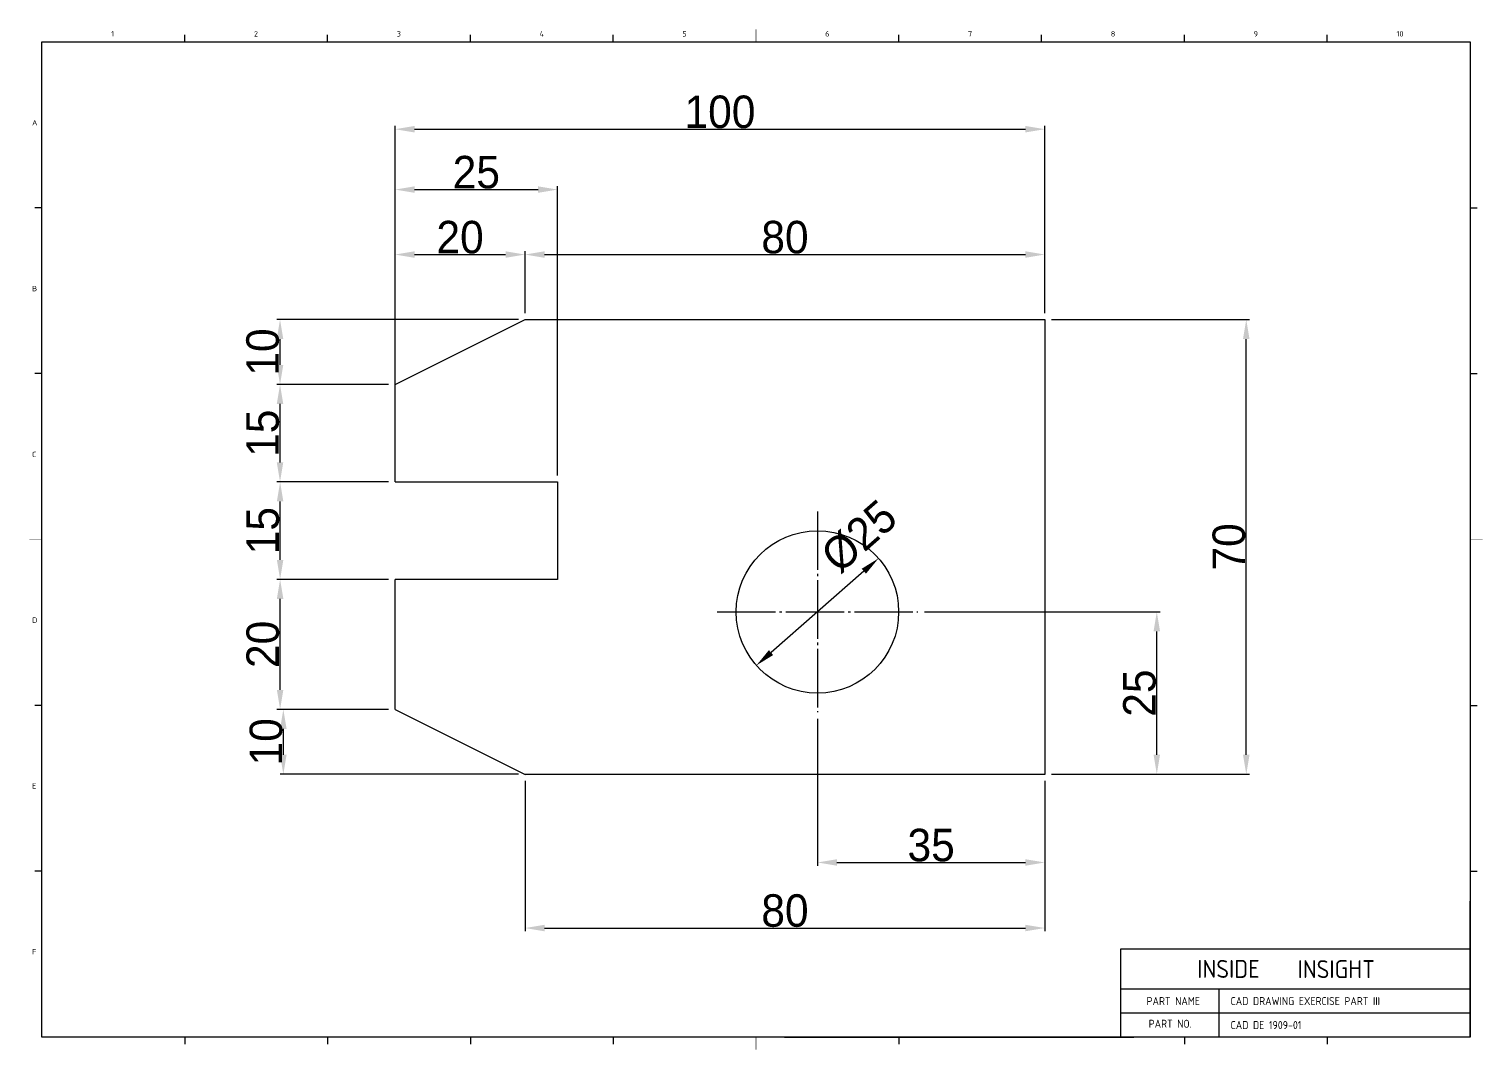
# Model space of a CAD drawing. Header units: inches. Extents: x 328 to 12229, y 132 to 477.
# Drawn here: x 11539.3 to 11763.1, y 133.9 to 291 of the extents above; entities that cross this region are included whole.
import ezdxf

# ---------------------------------------------------------------- set-up
doc = ezdxf.new("R2010")
doc.units = ezdxf.units.IN
doc.header["$MEASUREMENT"] = 0
doc.linetypes.add('C2', pattern=[7.05, 6, -0.4, 0.25, -0.4])
doc.linetypes.add('D2', pattern=[11.2, 8, -0.8, 0.4, -0.8, 0.4, -0.8])
doc.layers.add('1', color=1, linetype='C2')
doc.layers.add('3', color=3, linetype='D2')
doc.layers.add('DIMENSION', color=3, linetype='Continuous', lineweight=25)
doc.styles.add('A', font='GENISO', dxfattribs={"bigfont": 'WHGTXT'})
doc.styles.get("Standard").update_dxf_attribs({"font": 'gulim.ttc'})
doc.dimstyles.new('Copy of Copy of inside insight-1', dxfattribs={"dimscale": 100, "dimtxt": 5, "dimasz": 3, "dimexe": 0.5, "dimexo": 1, "dimgap": 0.09, "dimtad": 1, "dimdec": 0, "dimzin": 0, "dimdsep": 46, "dimtxsty": 'Standard', "dimcen": 0.09, "dimdle": 1, "dimclrd": 3, "dimclre": 3, "dimclrt": 2, "dimadec": 0, "dimazin": 0, "dimtfac": 1, "dimtdec": 0, "dimtofl": 0, "dimtmove": 0, "dimatfit": 3, "dimfxl": 0, "dimtolj": 1, "dimtzin": 0, "dimarcsym": 0})

# ---------------------------------------------------------------- blocks, each defined once
blk = doc.blocks.new('*D734')
at = {"layer": 'Defpoints', "color": 0}
for p in [(11615.64, 256.34), (11615.64, 246.34), (11595.64, 236.34)]:
    blk.add_point(p, dxfattribs=at)
at = {"layer": 'DIMENSION', "color": 3, "lineweight": -2}
for p, q in [((11595.64, 237.34), (11595.64, 256.84)), ((11598.64, 256.34), (11612.64, 256.34)), ((11615.64, 247.34), (11615.64, 256.84))]:
    blk.add_line(p, q, dxfattribs=at)
at = {"layer": 'DIMENSION', "color": 3}
for points in [[(11598.64, 256.84), (11598.64, 255.84), (11595.64, 256.34)], [(11612.64, 255.84), (11612.64, 256.84), (11615.64, 256.34)]]:
    blk.add_solid(points, dxfattribs=at)
at = {"layer": 'DIMENSION', "color": 2, "insert": (11605.64, 258.99), "char_height": 5, "attachment_point": 5}
blk.add_mtext('\\A1;20', dxfattribs=at)
blk = doc.blocks.new('*D737')
at = {"layer": 'Defpoints', "color": 0}
for p in [(11695.64, 256.34), (11615.64, 246.34), (11695.64, 246.34)]:
    blk.add_point(p, dxfattribs=at)
at = {"layer": 'DIMENSION', "color": 3, "lineweight": -2}
for p, q in [((11615.64, 247.34), (11615.64, 256.84)), ((11618.64, 256.34), (11692.64, 256.34)), ((11695.64, 247.34), (11695.64, 256.84))]:
    blk.add_line(p, q, dxfattribs=at)
at = {"layer": 'DIMENSION', "color": 3}
for points in [[(11618.64, 256.84), (11618.64, 255.84), (11615.64, 256.34)], [(11692.64, 255.84), (11692.64, 256.84), (11695.64, 256.34)]]:
    blk.add_solid(points, dxfattribs=at)
at = {"layer": 'DIMENSION', "color": 2, "insert": (11655.64, 258.99), "char_height": 5, "attachment_point": 5}
blk.add_mtext('\\A1;80', dxfattribs=at)
blk = doc.blocks.new('*D741')
at = {"layer": 'Defpoints', "color": 0}
for p in [(11676.1, 201.34), (11712.87, 201.34), (11695.64, 176.34)]:
    blk.add_point(p, dxfattribs=at)
at = {"layer": 'DIMENSION', "color": 3, "lineweight": -2}
for p, q in [((11677.1, 201.34), (11713.37, 201.34)), ((11712.87, 179.34), (11712.87, 198.34)), ((11696.64, 176.34), (11713.37, 176.34))]:
    blk.add_line(p, q, dxfattribs=at)
at = {"layer": 'DIMENSION', "color": 3}
for points in [[(11713.37, 198.34), (11712.37, 198.34), (11712.87, 201.34)], [(11712.37, 179.34), (11713.37, 179.34), (11712.87, 176.34)]]:
    blk.add_solid(points, dxfattribs=at)
at = {"layer": 'DIMENSION', "color": 2, "insert": (11710.22, 188.84), "char_height": 5, "attachment_point": 5, "rotation": 90}
blk.add_mtext('\\A1;25', dxfattribs=at)
blk = doc.blocks.new('*D744')
at = {"layer": 'Defpoints', "color": 0}
for p in [(11695.64, 246.34), (11726.64, 246.34), (11696.64, 176.34)]:
    blk.add_point(p, dxfattribs=at)
at = {"layer": 'DIMENSION', "color": 3, "lineweight": -2}
for p, q in [((11696.64, 246.34), (11727.14, 246.34)), ((11726.64, 179.34), (11726.64, 243.34)), ((11697.64, 176.34), (11727.14, 176.34))]:
    blk.add_line(p, q, dxfattribs=at)
at = {"layer": 'DIMENSION', "color": 3}
for points in [[(11727.14, 243.34), (11726.14, 243.34), (11726.64, 246.34)], [(11726.14, 179.34), (11727.14, 179.34), (11726.64, 176.34)]]:
    blk.add_solid(points, dxfattribs=at)
at = {"layer": 'DIMENSION', "color": 2, "insert": (11723.98, 211.34), "char_height": 5, "attachment_point": 5, "rotation": 90}
blk.add_mtext('\\A1;70', dxfattribs=at)
blk = doc.blocks.new('*D747')
at = {"layer": 'Defpoints', "color": 0}
for p in [(11660.64, 185.88), (11695.64, 176.34), (11695.64, 162.77)]:
    blk.add_point(p, dxfattribs=at)
at = {"layer": 'DIMENSION', "color": 3, "lineweight": -2}
for p, q in [((11660.64, 184.88), (11660.64, 162.27)), ((11695.64, 175.34), (11695.64, 162.27)), ((11663.64, 162.77), (11692.64, 162.77))]:
    blk.add_line(p, q, dxfattribs=at)
at = {"layer": 'DIMENSION', "color": 3}
for points in [[(11663.64, 163.27), (11663.64, 162.27), (11660.64, 162.77)], [(11692.64, 162.27), (11692.64, 163.27), (11695.64, 162.77)]]:
    blk.add_solid(points, dxfattribs=at)
at = {"layer": 'DIMENSION', "color": 2, "insert": (11678.14, 165.42), "char_height": 5, "attachment_point": 5}
blk.add_mtext('\\A1;35', dxfattribs=at)
blk = doc.blocks.new('*D752')
at = {"layer": 'Defpoints', "color": 0}
for p in [(11615.64, 176.34), (11695.64, 175.34), (11695.64, 152.68)]:
    blk.add_point(p, dxfattribs=at)
at = {"layer": 'DIMENSION', "color": 3, "lineweight": -2}
for p, q in [((11615.64, 175.34), (11615.64, 152.18)), ((11695.64, 174.34), (11695.64, 152.18)), ((11618.64, 152.68), (11692.64, 152.68))]:
    blk.add_line(p, q, dxfattribs=at)
at = {"layer": 'DIMENSION', "color": 3}
for points in [[(11618.64, 153.18), (11618.64, 152.18), (11615.64, 152.68)], [(11692.64, 152.18), (11692.64, 153.18), (11695.64, 152.68)]]:
    blk.add_solid(points, dxfattribs=at)
at = {"layer": 'DIMENSION', "color": 2, "insert": (11655.64, 155.34), "char_height": 5, "attachment_point": 5}
blk.add_mtext('\\A1;80', dxfattribs=at)
blk = doc.blocks.new('*D760')
at = {"layer": 'Defpoints', "color": 0}
for p in [(11578.44, 186.34), (11595.64, 186.34), (11615.64, 176.34)]:
    blk.add_point(p, dxfattribs=at)
at = {"layer": 'DIMENSION', "color": 3, "lineweight": -2}
for p, q in [((11594.64, 186.34), (11577.94, 186.34)), ((11578.44, 179.34), (11578.44, 183.34)), ((11614.64, 176.34), (11577.94, 176.34))]:
    blk.add_line(p, q, dxfattribs=at)
at = {"layer": 'DIMENSION', "color": 3}
for points in [[(11578.94, 183.34), (11577.94, 183.34), (11578.44, 186.34)], [(11577.94, 179.34), (11578.94, 179.34), (11578.44, 176.34)]]:
    blk.add_solid(points, dxfattribs=at)
at = {"layer": 'DIMENSION', "color": 2, "insert": (11575.79, 181.34), "char_height": 5, "attachment_point": 5, "rotation": 90}
blk.add_mtext('\\A1;10', dxfattribs=at)
blk = doc.blocks.new('*D765')
at = {"layer": 'Defpoints', "color": 0}
for p in [(11577.94, 206.34), (11595.64, 206.34), (11595.64, 186.34)]:
    blk.add_point(p, dxfattribs=at)
at = {"layer": 'DIMENSION', "color": 3, "lineweight": -2}
for p, q in [((11594.64, 206.34), (11577.44, 206.34)), ((11577.94, 189.34), (11577.94, 203.34)), ((11594.64, 186.34), (11577.44, 186.34))]:
    blk.add_line(p, q, dxfattribs=at)
at = {"layer": 'DIMENSION', "color": 3}
for points in [[(11578.44, 203.34), (11577.44, 203.34), (11577.94, 206.34)], [(11577.44, 189.34), (11578.44, 189.34), (11577.94, 186.34)]]:
    blk.add_solid(points, dxfattribs=at)
at = {"layer": 'DIMENSION', "color": 2, "insert": (11575.29, 196.34), "char_height": 5, "attachment_point": 5, "rotation": 90}
blk.add_mtext('\\A1;20', dxfattribs=at)
blk = doc.blocks.new('*D771')
at = {"layer": 'Defpoints', "color": 0}
for p in [(11577.94, 221.34), (11595.64, 221.34), (11595.64, 206.34)]:
    blk.add_point(p, dxfattribs=at)
at = {"layer": 'DIMENSION', "color": 3, "lineweight": -2}
for p, q in [((11594.64, 221.34), (11577.44, 221.34)), ((11577.94, 209.34), (11577.94, 218.34)), ((11594.64, 206.34), (11577.44, 206.34))]:
    blk.add_line(p, q, dxfattribs=at)
at = {"layer": 'DIMENSION', "color": 3}
for points in [[(11578.44, 218.34), (11577.44, 218.34), (11577.94, 221.34)], [(11577.44, 209.34), (11578.44, 209.34), (11577.94, 206.34)]]:
    blk.add_solid(points, dxfattribs=at)
at = {"layer": 'DIMENSION', "color": 2, "insert": (11575.29, 213.84), "char_height": 5, "attachment_point": 5, "rotation": 90}
blk.add_mtext('\\A1;15', dxfattribs=at)
blk = doc.blocks.new('*D776')
at = {"layer": 'Defpoints', "color": 0}
for p in [(11577.93, 236.34), (11595.64, 236.34), (11595.64, 221.34)]:
    blk.add_point(p, dxfattribs=at)
at = {"layer": 'DIMENSION', "color": 3, "lineweight": -2}
for p, q in [((11594.64, 236.34), (11577.43, 236.34)), ((11577.93, 224.34), (11577.93, 233.34)), ((11594.64, 221.34), (11577.43, 221.34))]:
    blk.add_line(p, q, dxfattribs=at)
at = {"layer": 'DIMENSION', "color": 3}
for points in [[(11578.43, 233.34), (11577.43, 233.34), (11577.93, 236.34)], [(11577.43, 224.34), (11578.43, 224.34), (11577.93, 221.34)]]:
    blk.add_solid(points, dxfattribs=at)
at = {"layer": 'DIMENSION', "color": 2, "insert": (11575.27, 228.84), "char_height": 5, "attachment_point": 5, "rotation": 90}
blk.add_mtext('\\A1;15', dxfattribs=at)
blk = doc.blocks.new('*D781')
at = {"layer": 'Defpoints', "color": 0}
for p in [(11577.93, 246.34), (11615.64, 246.34), (11595.64, 236.34)]:
    blk.add_point(p, dxfattribs=at)
at = {"layer": 'DIMENSION', "color": 3, "lineweight": -2}
for p, q in [((11614.64, 246.34), (11577.43, 246.34)), ((11577.93, 239.34), (11577.93, 243.34)), ((11594.64, 236.34), (11577.43, 236.34))]:
    blk.add_line(p, q, dxfattribs=at)
at = {"layer": 'DIMENSION', "color": 3}
for points in [[(11578.43, 243.34), (11577.43, 243.34), (11577.93, 246.34)], [(11577.43, 239.34), (11578.43, 239.34), (11577.93, 236.34)]]:
    blk.add_solid(points, dxfattribs=at)
at = {"layer": 'DIMENSION', "color": 2, "insert": (11575.27, 241.34), "char_height": 5, "attachment_point": 5, "rotation": 90}
blk.add_mtext('\\A1;10', dxfattribs=at)
blk = doc.blocks.new('*D803')
at = {"layer": 'Defpoints', "color": 0}
for p in [(11620.64, 266.34), (11595.64, 221.34), (11620.64, 221.34)]:
    blk.add_point(p, dxfattribs=at)
at = {"layer": 'DIMENSION', "color": 3, "lineweight": -2}
for p, q in [((11595.64, 222.34), (11595.64, 266.84)), ((11598.64, 266.34), (11617.64, 266.34)), ((11620.64, 222.34), (11620.64, 266.84))]:
    blk.add_line(p, q, dxfattribs=at)
at = {"layer": 'DIMENSION', "color": 3}
for points in [[(11598.64, 266.84), (11598.64, 265.84), (11595.64, 266.34)], [(11617.64, 265.84), (11617.64, 266.84), (11620.64, 266.34)]]:
    blk.add_solid(points, dxfattribs=at)
at = {"layer": 'DIMENSION', "color": 2, "insert": (11608.14, 268.99), "char_height": 5, "attachment_point": 5}
blk.add_mtext('\\A1;25', dxfattribs=at)
blk = doc.blocks.new('*D806')
at = {"layer": 'Defpoints', "color": 0}
for p in [(11695.64, 275.63), (11695.64, 246.34), (11595.64, 236.34)]:
    blk.add_point(p, dxfattribs=at)
at = {"layer": 'DIMENSION', "color": 3, "lineweight": -2}
for p, q in [((11595.64, 237.34), (11595.64, 276.13)), ((11598.64, 275.63), (11692.64, 275.63)), ((11695.64, 247.34), (11695.64, 276.13))]:
    blk.add_line(p, q, dxfattribs=at)
at = {"layer": 'DIMENSION', "color": 3}
for points in [[(11598.64, 276.13), (11598.64, 275.13), (11595.64, 275.63)], [(11692.64, 275.13), (11692.64, 276.13), (11695.64, 275.63)]]:
    blk.add_solid(points, dxfattribs=at)
at = {"layer": 'DIMENSION', "color": 2, "insert": (11645.64, 278.28), "char_height": 5, "attachment_point": 5}
blk.add_mtext('\\A1;100', dxfattribs=at)
blk = doc.blocks.new('*D807')
at = {"layer": 'Defpoints', "color": 0}
for p in [(11670.04, 209.58), (11651.24, 193.1)]:
    blk.add_point(p, dxfattribs=at)
at = {"layer": 'DIMENSION', "color": 3, "lineweight": -2}
blk.add_line((11667.78, 207.6), (11653.5, 195.07), dxfattribs=at)
at = {"layer": 'DIMENSION', "color": 3}
for points in [[(11668.11, 207.22), (11667.45, 207.98), (11670.04, 209.58)], [(11653.17, 195.45), (11653.83, 194.7), (11651.24, 193.1)]]:
    blk.add_solid(points, dxfattribs=at)
at = {"layer": 'DIMENSION', "color": 2, "insert": (11667.07, 212.96), "char_height": 5, "attachment_point": 5, "rotation": 41.24}
blk.add_mtext('\\A1;{\\Q0;%%c}25', dxfattribs=at)

msp = doc.modelspace()

# ---------------------------------------------------------------- linework, layer by layer
at = {"linetype": 'Continuous'}
for p, q in [((11541.28311, 289.066552), (11761.08471, 289.066552)), ((11541.28311, 135.896632), (11541.28311, 289.066552)), ((11761.08471, 289.066552), (11761.08471, 135.896632)), ((11761.08471, 135.896632), (11541.28311, 135.896632))]:
    msp.add_line(p, q, dxfattribs=at)
for p, q in [((11595.639239, 236.336686), (11615.639239, 246.336686)), ((11595.639239, 221.336686), (11620.639239, 221.336686)), ((11620.639239, 221.336686), (11620.639239, 206.336686)), ((11620.639239, 206.336686), (11595.639239, 206.336686)), ((11595.639239, 186.336686), (11615.639239, 176.336686))]:
    msp.add_line(p, q)
for points in [[(11615.639239, 246.336686), (11695.639239, 246.336686), (11695.639239, 176.336686), (11615.639239, 176.336686)], [(11595.639239, 221.336686), (11595.639239, 236.336686)], [(11595.639239, 186.336686), (11595.639239, 206.336686)]]:
    msp.add_lwpolyline(points)
msp.add_circle((11660.639239, 201.336686), 12.5)
at = {"layer": '1', "ltscale": 1.5}
for p, q in [((11660.639239, 216.793156), (11660.639239, 185.880215)), ((11645.182768, 201.336686), (11676.095709, 201.336686))]:
    msp.add_line(p, q, dxfattribs=at)
at = {"layer": '3', "color": 3, "linetype": 'Continuous'}
for p, q in [((11563.26327, 289.066552), (11563.26327, 290.172472)), ((11585.24343, 289.066552), (11585.24343, 290.172472)), ((11629.20375, 289.066552), (11629.20375, 290.172472)), ((11673.16407, 289.066552), (11673.16407, 290.172472)), ((11695.14423, 289.066552), (11695.14423, 290.172472)), ((11717.12439, 289.066552), (11717.12439, 290.172472)), ((11739.10455, 289.066552), (11739.10455, 290.172472)), ((11541.28311, 263.547448), (11540.17719, 263.547448)), ((11761.08471, 263.547448), (11762.19063, 263.547448)), ((11541.28311, 238.028344), (11540.17719, 238.028344)), ((11761.08471, 238.028344), (11762.19063, 238.028344)), ((11541.28311, 186.93484), (11540.17719, 186.93484)), ((11761.08471, 186.93484), (11762.19063, 186.93484)), ((11541.28311, 161.415736), (11540.17719, 161.415736)), ((11761.08471, 161.415736), (11762.19063, 161.415736)), ((11761.08471, 135.896632), (11761.08471, 156.835844)), ((11761.08471, 149.445534), (11707.299673, 149.445534)), ((11707.299673, 149.445534), (11707.299673, 135.896632)), ((11761.08471, 143.286942), (11707.299673, 143.286942)), ((11722.490867, 135.896632), (11722.490867, 143.286942)), ((11761.08471, 139.591787), (11707.299673, 139.591787)), ((11563.26327, 135.896632), (11563.26327, 134.790712)), ((11585.24343, 135.896632), (11585.24343, 134.790712)), ((11607.22359, 135.896632), (11607.22359, 134.790712)), ((11629.20375, 135.896632), (11629.20375, 134.790712)), ((11655.546517, 135.896632), (11709.331553, 135.896632)), ((11673.16407, 135.896632), (11673.16407, 134.790712)), ((11717.12439, 135.896632), (11717.12439, 134.790712)), ((11739.10455, 135.896632), (11739.10455, 134.790712))]:
    msp.add_line(p, q, dxfattribs=at)
at = {"layer": '3', "linetype": 'Continuous'}
msp.add_line((11607.22359, 289.066552), (11607.22359, 290.172472), dxfattribs=at)
at = {"layer": '3', "color": 3, "linetype": 'Continuous', "const_width": 0.082944}
for points in [[(11651.18391, 289.066552), (11651.18391, 291.001912)], [(11541.28311, 212.481592), (11539.34775, 212.481592)], [(11761.08471, 212.481592), (11763.02007, 212.481592)], [(11651.18391, 135.896632), (11651.18391, 133.961272)]]:
    msp.add_lwpolyline(points, dxfattribs=at)

# ---------------------------------------------------------------- texts
at = {"linetype": 'Continuous', "style": 'A'}
for s, height, p in [('1', 0.82944, (11551.92759, 289.895992)), ('2', 0.82944, (11573.90775, 289.895992)), ('3', 0.82944, (11595.88791, 289.895992)), ('4', 0.82944, (11617.86807, 289.895992)), ('5', 0.82944, (11639.84823, 289.895992)), ('6', 0.82944, (11661.82839, 289.895992)), ('7', 0.82944, (11683.80855, 289.895992)), ('8', 0.82944, (11705.78871, 289.895992)), ('9', 0.82944, (11727.76887, 289.895992)), ('10', 0.82944, (11749.74903, 289.895992)), ('A', 0.82944, (11539.76247, 276.210232)), ('B', 0.82944, (11539.76247, 250.691128)), ('C', 0.82944, (11539.76247, 225.172024)), ('D', 0.82944, (11539.76247, 199.65292)), ('E', 0.82944, (11539.76247, 174.133816)), ('F', 0.82944, (11539.76247, 148.614712)), ('INSIDE', 2.7608215, (11719.092846, 145.008252)), ('INSIGHT', 2.7608215, (11734.535362, 144.973218)), ('PART NAME', 1.2317184, (11711.299377, 140.823505)), ('CAD DRAWING EXERCISE PART III', 1.2317184, (11724.224817, 140.823505)), ('PART NO.', 1.2317184, (11711.624919, 137.333636)), ('CAD DE 1909-01', 1.2317184, (11724.224817, 137.12835))]:
    msp.add_text(s, height=height, dxfattribs=at).set_placement(p)

# ---------------------------------------------------------------- dimensions: what is measured, and where the dimension line sits
at = {"layer": 'DIMENSION'}
for base, p1, p2, picture, middle in [((11695.639239, 275.625974), (11595.639239, 236.336686), (11695.639239, 246.336686), '*D806', (11645.639239, 278.283474)), ((11620.639239, 266.336686), (11595.639239, 221.336686), (11620.639239, 221.336686), '*D803', (11608.139239, 268.989186)), ((11615.639239, 256.336686), (11595.639239, 236.336686), (11615.639239, 246.336686), '*D734', (11605.639239, 258.989186)), ((11695.639239, 256.336686), (11615.639239, 246.336686), (11695.639239, 246.336686), '*D737', (11655.639239, 258.989186)), ((11695.639239, 162.772109), (11660.639239, 185.880215), (11695.639239, 176.336686), '*D747', (11678.139239, 165.424609)), ((11695.639239, 152.682884), (11615.639239, 176.336686), (11695.639239, 175.336686), '*D752', (11655.639239, 155.335384))]:
    dim = msp.add_linear_dim(base=base, p1=p1, p2=p2, dimstyle='Copy of Copy of inside insight-1', override={"dimscale": 1, "dimlfac": 1, "dimtxsty": 'Standard', "dimsah": 1, "dimtolj": 1}, dxfattribs=at)
    dim.commit()
    dim.dimension.update_dxf_attribs({"geometry": picture, "text_midpoint": middle})
for base, p1, p2, picture, middle in [((11577.930648, 246.336686), (11595.639239, 236.336686), (11615.639239, 246.336686), '*D781', (11575.273148, 241.336686)), ((11726.639239, 246.336686), (11696.639239, 176.336686), (11695.639239, 246.336686), '*D744', (11723.984239, 211.336686)), ((11577.930648, 236.336686), (11595.639239, 221.336686), (11595.639239, 236.336686), '*D776', (11575.273148, 228.836686)), ((11577.944162, 221.336686), (11595.639239, 206.336686), (11595.639239, 221.336686), '*D771', (11575.286662, 213.836686)), ((11577.944162, 206.336686), (11595.639239, 186.336686), (11595.639239, 206.336686), '*D765', (11575.291662, 196.336686)), ((11712.870726, 201.336686), (11695.639239, 176.336686), (11676.095709, 201.336686), '*D741', (11710.218226, 188.836686)), ((11578.444162, 186.336686), (11615.639239, 176.336686), (11595.639239, 186.336686), '*D760', (11575.786662, 181.336686))]:
    dim = msp.add_linear_dim(base=base, p1=p1, p2=p2, angle=90, dimstyle='Copy of Copy of inside insight-1', override={"dimscale": 1, "dimlfac": 1, "dimtxsty": 'Standard', "dimsah": 1, "dimtolj": 1}, dxfattribs=at)
    dim.commit()
    dim.dimension.update_dxf_attribs({"geometry": picture, "text_midpoint": middle})
dim = msp.add_diameter_dim_2p(p1=(11651.239799, 193.096508), p2=(11670.038678, 209.576863), text='{\\Q0;%%c}25', dimstyle='Copy of Copy of inside insight-1', override={"dimscale": 1, "dimlfac": 1, "dimtxsty": 'Standard', "dimsah": 1, "dimse1": 1, "dimse2": 1, "dimtmove": 2, "dimtolj": 1}, dxfattribs=at)
dim.commit()
dim.dimension.update_dxf_attribs({"geometry": '*D807', "text_midpoint": (11667.072214, 212.960662), "dimtype": 163})

doc.saveas('drawing.dxf')
